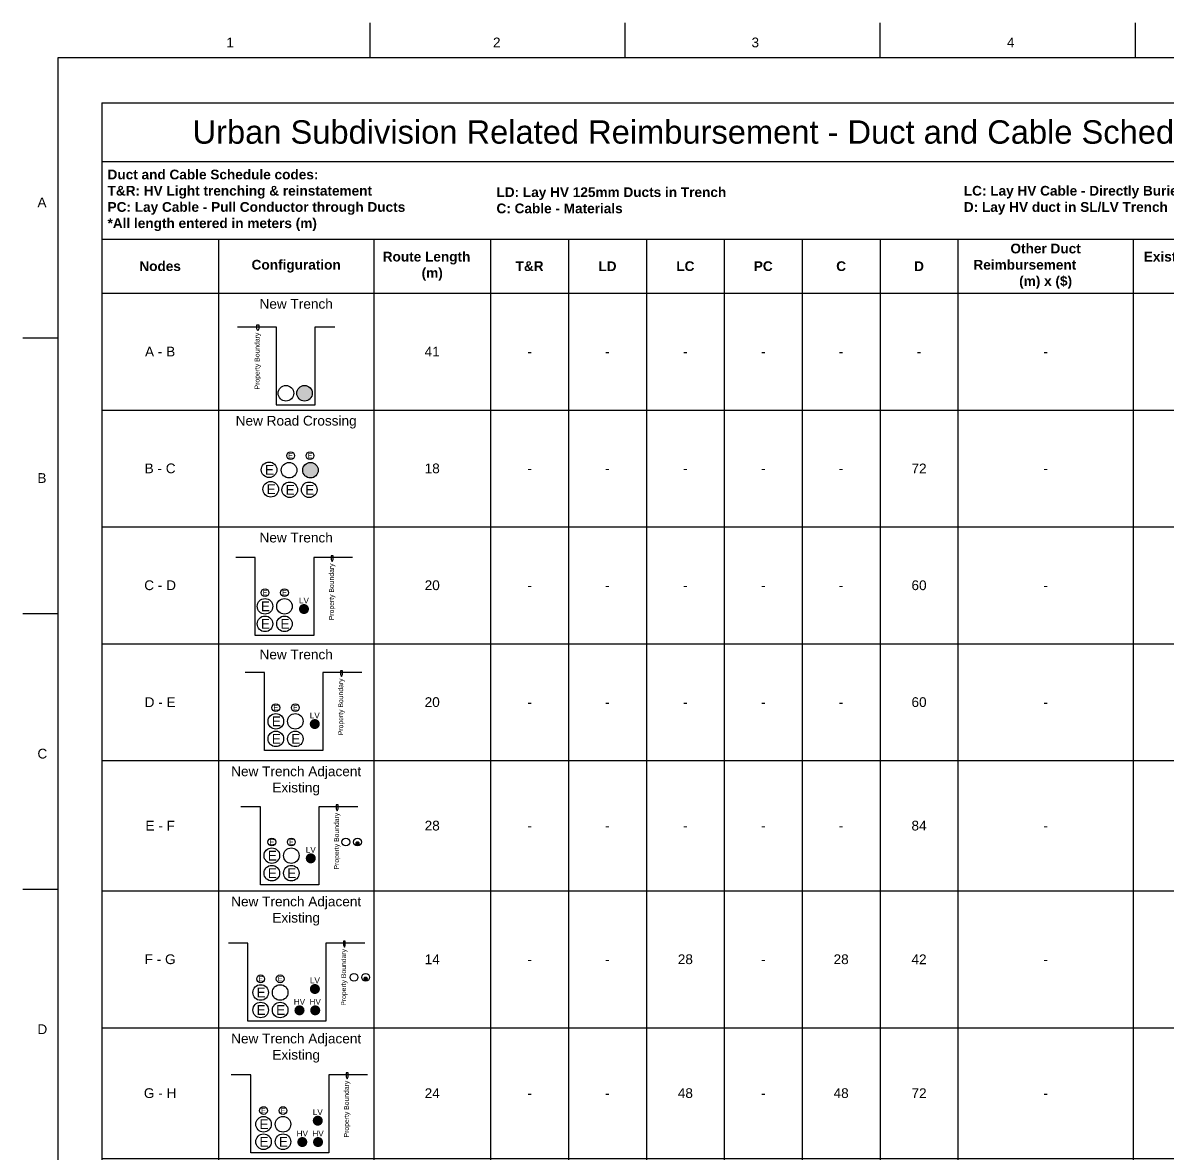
# Paper-space layout 'duct' of a CAD drawing. Header units: metres, sheet in millimetres. Extents: x -9 to 824, y -9 to 577.
# Drawn here: x -8.9 to 284.9, y 287.3 to 577.4 of the extents above; entities that cross this region are included whole.
import ezdxf
from ezdxf.enums import TextEntityAlignment as Align

# ---------------------------------------------------------------- set-up
doc = ezdxf.new("R2010")
doc.units = ezdxf.units.M
doc.layers.get('0').update_dxf_attribs({"color": 6})
doc.layers.add('Notes', color=7, linetype='Continuous')
doc.styles.add('ARIAL', font='arial.ttf', dxfattribs={"height": 2})
doc.styles.add('ieISOCP', font='arial.ttf', dxfattribs={"height": 1.5})
doc.styles.get("Standard").update_dxf_attribs({"font": 'arial.ttf'})

# ---------------------------------------------------------------- blocks, each defined once
blk = doc.blocks.new('A1_FRAME_TITLE')
at = {"layer": 'Notes'}
for p, q in [((89.14, 574.39), (89.14, 583.39)), ((154.65, 574.39), (154.65, 583.39)), ((220.16, 574.39), (220.16, 583.39)), ((285.67, 574.39), (285.67, 583.39)), ((9, 574.39), (9, 5.97)), ((9, 502.43), (0, 502.43)), ((8.99, 431.68), (0, 431.68)), ((8.99, 360.93), (0, 360.93))]:
    blk.add_line(p, q, dxfattribs=at)
at = {"layer": 'Notes', "flags": 128}
for points in [[(149.5, 574.39), (9, 574.39)], [(824.37, 574.39), (149.5, 574.39)]]:
    blk.add_lwpolyline(points, dxfattribs=at)
at = {"layer": 'Notes', "style": 'ARIAL'}
for s, p in [('1', (52.24, 577.12)), ('2', (120.7, 577.12)), ('3', (187.09, 577.12)), ('4', (252.67, 577.12)), ('A', (3.74, 536.06)), ('B', (3.74, 465.31)), ('C', (3.74, 394.56)), ('D', (3.74, 323.81))]:
    blk.add_text(s, height=2.5, dxfattribs=at).set_placement(p)
at = {"layer": 'Notes', "style": 'ARIAL', "flags": 8}
blk.add_attdef('VERSION_NO', text='', height=1.5, rotation=90, dxfattribs=at).set_placement((261.75, 40.04), align=Align.MIDDLE_CENTER)
at = {"layer": 'Notes', "style": 'ARIAL'}
for tag, height, p in [('CAP_NO', 2, (496.37, 44.97)), ('IE_NUM', 2, (496.37, 38.97)), ('REF_1', 2, (321.87, 32.97)), ('GEN_WO', 2.5, (427.37, 32.97)), ('HV_SWITCH', 2, (496.37, 32.97)), ('REF_2', 2, (321.87, 26.97)), ('OH_WO', 2.5, (427.37, 26.97)), ('UBD_REF', 2, (496.37, 26.97)), ('REF_3', 2, (321.87, 20.97)), ('UG_WO', 2.5, (427.37, 20.97)), ('GIS_MAP_No', 2, (496.37, 20.97)), ('REF_4', 2, (321.87, 14.97)), ('SUB_WO', 2.5, (427.37, 14.97)), ('HV_OP_DIAG', 2, (496.37, 14.97)), ('LGA', 2, (496.37, 8.97))]:
    blk.add_attdef(tag, text='', height=height, dxfattribs=at).set_placement(p, align=Align.MIDDLE_LEFT)
for tag, height, p in [('T1', 4, (679.37, 41.13)), ('T2', 4, (679.37, 35.13)), ('REF_No_1', 2.5, (306.87, 32.97)), ('T3', 4, (679.37, 29.13)), ('REF_No_2', 2.5, (306.87, 26.97)), ('DRAWN', 2.5, (561.87, 25.97)), ('T4', 4, (679.37, 23.13)), ('NUM', 8, (791.37, 20.97)), ('REV', 8, (819.37, 20.97)), ('REF_No_3', 2.5, (306.87, 20.97)), ('DATE', 2.5, (561.87, 17.97)), ('T5', 4, (679.37, 17.13)), ('REF_No_4', 2.5, (306.87, 14.97)), ('T6', 4, (679.37, 11.13)), ('CHD', 2.5, (561.87, 9.97)), ('DESIGN', 2.5, (601.87, 9.97)), ('NS', 2.5, (789.8, 8.94)), ('SHTS', 2.5, (804.81, 8.95))]:
    blk.add_attdef(tag, text='', height=height, dxfattribs=at).set_placement(p, align=Align.MIDDLE_CENTER)
blk.add_attdef('scale', text='', height=2.5, dxfattribs=at).set_placement((560.29, 33.27), align=Align.CENTER)
blk.add_attdef('ExportID', (9.08, 2.39), '', height=2.5, dxfattribs=at)
at = {"layer": 'Notes', "style": 'ARIAL', "flags": 1}
for tag, p, height in [('ProjectType', (14.17, -26.8), 2.5), ('ExportDate', (60.28, -26.79), 2.5), ('ExportUserName', (69.15, -26.8), 2.5), ('DesignerCompanyName', (81.48, -26.79), 2.5), ('ExportAreaOfInterest', (97.1, -26.81), 2.5), ('GIS_SUCCESS', (112, -26.78), 2.5), ('CAD_SUCCESS', (121.79, -26.78), 2.5), ('DEPOTCODE', (132.11, -26.88), 2.5), ('ExportCategories', (140.08, -26.8), 2.5), ('Comments', (154.38, -26.88), 2.5), ('ProjectNumber', (23.56, -26.82), 0.1), ('DrawingNumber', (35.51, -26.8), 0.1), ('ProjectDescription', (47.56, -26.83), 0.1)]:
    blk.add_attdef(tag, p, '', height=height, dxfattribs=at)
blk = doc.blocks.new('*U382')
blk.add_circle((0, 2), 2)
blk = doc.blocks.new('*U383')
h = blk.add_hatch(color=5)
h.dxf.hatch_style = 1
h.paths.add_polyline_path([(2, 2, 1), (-2, 2, 1)])
blk.add_circle((0, 2), 2)
blk = doc.blocks.new('*U388')
for p, q in [((-10, 20.5), (-9.5, 20.5)), ((-10, 19.5), (-10, 20.5)), ((-9.75, 19), (-10, 19.5)), ((-9.5, 19.5), (-9.75, 19)), ((-9.5, 20.5), (-9.5, 19.5))]:
    blk.add_line(p, q)
at = {"flags": 128}
blk.add_lwpolyline([(-15, 20), (-5, 20), (-5, 0), (5, 0), (5, 20), (10, 20)], dxfattribs=at)
at = {"insert": (-9.75, 18.5), "char_height": 1.25, "attachment_point": 6, "rotation": 90, "style": 'ieISOCP'}
blk.add_mtext('Property Boundary', dxfattribs=at)
blk = doc.blocks.new('*U397')
blk.add_circle((0, 2), 2)
at = {"insert": (0, 2), "char_height": 2.5, "attachment_point": 5, "line_spacing_factor": 0.8}
blk.add_mtext('{\\T0.9;E}', dxfattribs=at)
blk = doc.blocks.new('*U396')
blk.add_circle((0, 1), 1)
at = {"insert": (0, 1), "char_height": 1.3, "width": 2.2, "attachment_point": 5}
blk.add_mtext('E', dxfattribs=at)
blk = doc.blocks.new('*U384')
h = blk.add_hatch(color=5)
h.dxf.hatch_style = 1
h.paths.add_polyline_path([(1.3, 1.3, 1), (-1.3, 1.3, 1)])
at = {"color": 1, "insert": (0, 3.5), "char_height": 1.5, "width": 1.4, "attachment_point": 5}
blk.add_mtext('{\\C5;LV}', dxfattribs=at)
blk = doc.blocks.new('Conduit & Cable - Distribution')
blk.add_circle((0, 2), 2)
blk = doc.blocks.new('*U389')
for p, q in [((12.5, 20.5), (12, 20.5)), ((12, 20.5), (12, 19.5)), ((12, 19.5), (12.25, 19)), ((12.25, 19), (12.5, 19.5)), ((12.5, 19.5), (12.5, 20.5))]:
    blk.add_line(p, q)
at = {"flags": 128}
blk.add_lwpolyline([(17.5, 20), (7.5, 20), (7.5, 0), (-7.5, 0), (-7.5, 20), (-12.5, 20)], dxfattribs=at)
at = {"insert": (12.25, 18.5), "char_height": 1.25, "attachment_point": 6, "rotation": 90, "style": 'ieISOCP'}
blk.add_mtext('Property Boundary', dxfattribs=at)
blk = doc.blocks.new('*U419')
for p, q in [((12.5, 20.5), (12, 20.5)), ((12, 20.5), (12, 19.5)), ((12, 19.5), (12.25, 19)), ((12.25, 19), (12.5, 19.5)), ((12.5, 19.5), (12.5, 20.5))]:
    blk.add_line(p, q)
at = {"flags": 128}
blk.add_lwpolyline([(17.5, 20), (7.5, 20), (7.5, 0), (-7.5, 0), (-7.5, 20), (-12.5, 20)], dxfattribs=at)
at = {"insert": (12.25, 18.5), "char_height": 1.25, "attachment_point": 6, "rotation": 90, "style": 'ieISOCP'}
blk.add_mtext('Property Boundary', dxfattribs=at)
blk = doc.blocks.new('*U386')
h = blk.add_hatch(color=1)
h.dxf.hatch_style = 1
h.paths.add_polyline_path([(1.3, 1.3, 1), (-1.3, 1.3, 1)])
at = {"color": 1, "insert": (0, 3.5), "char_height": 1.5, "width": 1.4, "attachment_point": 5}
blk.add_mtext('HV', dxfattribs=at)
blk = doc.blocks.new('*U385')
h = blk.add_hatch(color=4)
h.dxf.hatch_style = 1
h.paths.add_polyline_path([(0.6, 0.6, 1), (-0.6, 0.6, 1)])
blk.add_circle((0, 1), 1)
blk = doc.blocks.new('*U392')
blk.add_circle((0, 1), 1)
blk = doc.blocks.new('*U460')
for p, q in [((15, 20.5), (14.5, 20.5)), ((14.5, 20.5), (14.5, 19.5)), ((14.5, 19.5), (14.75, 19)), ((14.75, 19), (15, 19.5)), ((15, 19.5), (15, 20.5))]:
    blk.add_line(p, q)
at = {"flags": 128}
blk.add_lwpolyline([(20, 20), (10, 20), (10, 0), (-10, 0), (-10, 20), (-15, 20)], dxfattribs=at)
at = {"insert": (14.75, 18.5), "char_height": 1.25, "attachment_point": 6, "rotation": 90, "style": 'ieISOCP'}
blk.add_mtext('Property Boundary', dxfattribs=at)
blk = doc.blocks.new('*U420')
for p, q in [((12.5, 20.5), (12, 20.5)), ((12, 20.5), (12, 19.5)), ((12, 19.5), (12.25, 19)), ((12.25, 19), (12.5, 19.5)), ((12.5, 19.5), (12.5, 20.5))]:
    blk.add_line(p, q)
at = {"flags": 128}
blk.add_lwpolyline([(17.5, 20), (7.5, 20), (7.5, 0), (-7.5, 0), (-7.5, 20), (-12.5, 20)], dxfattribs=at)
at = {"insert": (12.25, 18.5), "char_height": 1.25, "attachment_point": 6, "rotation": 90, "style": 'ieISOCP'}
blk.add_mtext('Property Boundary', dxfattribs=at)
blk = doc.blocks.new('*T459')
at = {"layer": 'Notes', "color": 0, "linetype": 'ByBlock', "lineweight": -2, "transparency": 16777216}
for p, q in [((0, 0), (309.86, 0)), ((0, 0), (0, -480.96)), ((309.86, 0), (309.86, -480.96)), ((0, -15), (309.86, -15)), ((0, -35), (309.86, -35)), ((30, -35), (30, -480.96)), ((69.86, -35), (69.86, -480.96)), ((99.86, -35), (99.86, -480.96)), ((119.86, -35), (119.86, -480.96)), ((139.86, -35), (139.86, -480.96)), ((159.86, -35), (159.86, -480.96)), ((179.86, -35), (179.86, -480.96)), ((199.86, -35), (199.86, -480.96)), ((219.86, -35), (219.86, -480.96)), ((264.86, -35), (264.86, -480.96)), ((0, -48.82), (309.86, -48.82)), ((0, -78.82), (309.86, -78.82)), ((0, -108.82), (309.86, -108.82)), ((0, -138.82), (309.86, -138.82)), ((0, -168.82), (309.86, -168.82)), ((0, -202.23), (309.86, -202.23)), ((0, -237.41), (309.86, -237.41)), ((0, -270.96), (309.86, -270.96)), ((0, -300.96), (309.86, -300.96)), ((0, -330.96), (309.86, -330.96)), ((0, -360.96), (309.86, -360.96)), ((0, -390.96), (309.86, -390.96)), ((0, -420.96), (309.86, -420.96)), ((0, -450.96), (309.86, -450.96)), ((0, -480.96), (309.86, -480.96))]:
    blk.add_line(p, q, dxfattribs=at)
at = {"layer": 'Notes', "color": 0, "lineweight": 35, "transparency": 16777216}
for s, insert, char_height, width, attachment_point in [('Urban Subdivision Related Reimbursement - Duct and Cable Schedule', (154.93, -7.5), 6, 306.8607, 5), ('{\\fArial|b1|i0|c0|p34;Duct and Cable Schedule codes:\\PT&R: HV Light trenching & reinstatement\\PPC: Lay Cable - Pull Conductor through Ducts\\P*All length entered in meters (m)}', (1.5, -25), 2.5, 96.8607, 4), ('{\\fArial|b1|i0|c0|p34;LD: Lay HV 125mm Ducts in Trench\\PC: Cable - Materials}', (101.36, -25), 2.5, 117, 4), ('{\\fArial|b1|i0|c0|p34;LC: Lay HV Cable - Directly Buried in Trench\\PD: Lay HV duct in SL/LV Trench}', (221.36, -25), 2.5, 87, 4), ('{\\fArial|b1|i0|c0|p34;Route Length     (m)}', (84.86, -41.91), 2.5, 27, 5), ('{\\fArial|b1|i0|c0|p34;Other Duct Reimbursement            (m) x ($) }', (242.36, -41.91), 2.5, 42, 5), ('{\\fArial|b1|i0|c0|p34;Existing Duct Usage       (m) x ($)}', (287.36, -41.91), 2.5, 42, 5), ('{\\fArial|b1|i0|c0|p34;Nodes}', (15, -41.91), 2.5, 27, 5), ('{\\fArial|b1|i0|c0|p34;Configuration}', (49.93, -41.91), 2.5, 36.8607, 5), ('{\\fArial|b1|i0|c0|p34;T&R}', (109.86, -41.91), 2.5, 17, 5), ('{\\fArial|b1|i0|c0|p34;LD}', (129.86, -41.91), 2.5, 17, 5), ('{\\fArial|b1|i0|c0|p34;LC}', (149.86, -41.91), 2.5, 17, 5), ('{\\fArial|b1|i0|c0|p34;PC}', (169.86, -41.91), 2.5, 17, 5), ('{\\fArial|b1|i0|c0|p34;C}', (189.86, -41.91), 2.5, 17, 5), ('{\\fArial|b1|i0|c0|p34;D}', (209.86, -41.91), 2.5, 17, 5), ('New Trench', (49.93, -50.32), 2.5, 36.8607, 2), ('A - B', (15, -63.82), 2.5, 27, 5), ('41', (84.86, -63.82), 2.5, 27, 5), ('-', (109.86, -63.82), 2.5, 17, 5), ('-', (129.86, -63.82), 2.5, 17, 5), ('-', (149.86, -63.82), 2.5, 17, 5), ('-', (169.86, -63.82), 2.5, 17, 5), ('-', (189.86, -63.82), 2.5, 17, 5), ('-', (209.86, -63.82), 2.5, 17, 5), ('-', (242.36, -63.82), 2.5, 42, 5), ('-', (287.36, -63.82), 2.5, 42, 5), ('New Road Crossing', (49.93, -80.32), 2.5, 36.8607, 2), ('B - C', (15, -93.82), 2.5, 27, 5), ('18', (84.86, -93.82), 2.5, 27, 5), ('-', (109.86, -93.82), 2.5, 17, 5), ('-', (129.86, -93.82), 2.5, 17, 5), ('-', (149.86, -93.82), 2.5, 17, 5), ('-', (169.86, -93.82), 2.5, 17, 5), ('-', (189.86, -93.82), 2.5, 17, 5), ('72', (209.86, -93.82), 2.5, 17, 5), ('-', (242.36, -93.82), 2.5, 42, 5), ('-', (287.36, -93.82), 2.5, 42, 5), ('New Trench', (49.93, -110.32), 2.5, 36.8607, 2), ('C - D', (15, -123.82), 2.5, 27, 5), ('20', (84.86, -123.82), 2.5, 27, 5), ('60', (209.86, -123.82), 2.5, 17, 5), ('-', (109.86, -123.82), 2.5, 17, 5), ('-', (129.86, -123.82), 2.5, 17, 5), ('-', (149.86, -123.82), 2.5, 17, 5), ('-', (169.86, -123.82), 2.5, 17, 5), ('-', (189.86, -123.82), 2.5, 17, 5), ('-', (242.36, -123.82), 2.5, 42, 5), ('-', (287.36, -123.82), 2.5, 42, 5), ('New Trench', (49.93, -140.32), 2.5, 36.8607, 2), ('D - E', (15, -153.82), 2.5, 27, 5), ('20', (84.86, -153.82), 2.5, 27, 5), ('60', (209.86, -153.82), 2.5, 17, 5), ('-', (109.86, -153.82), 2.5, 17, 5), ('-', (129.86, -153.82), 2.5, 17, 5), ('-', (149.86, -153.82), 2.5, 17, 5), ('-', (169.86, -153.82), 2.5, 17, 5), ('-', (189.86, -153.82), 2.5, 17, 5), ('-', (242.36, -153.82), 2.5, 42, 5), ('-', (287.36, -153.82), 2.5, 42, 5), ('New Trench Adjacent Existing', (49.93, -170.32), 2.5, 36.8607, 2), ('E - F', (15, -185.52), 2.5, 27, 5), ('28', (84.86, -185.52), 2.5, 27, 5), ('84', (209.86, -185.52), 2.5, 17, 5), ('-', (109.86, -185.52), 2.5, 17, 5), ('-', (129.86, -185.52), 2.5, 17, 5), ('-', (149.86, -185.52), 2.5, 17, 5), ('-', (169.86, -185.52), 2.5, 17, 5), ('-', (189.86, -185.52), 2.5, 17, 5), ('-', (242.36, -185.52), 2.5, 42, 5), ('-', (287.36, -185.52), 2.5, 42, 5), ('New Trench Adjacent Existing', (49.93, -203.73), 2.5, 36.8607, 2), ('F - G', (15, -219.82), 2.5, 27, 5), ('14', (84.86, -219.82), 2.5, 27, 5), ('-', (109.86, -219.82), 2.5, 17, 5), ('-', (129.86, -219.82), 2.5, 17, 5), ('28', (149.86, -219.82), 2.5, 17, 5), ('-', (169.86, -219.82), 2.5, 17, 5), ('28', (189.86, -219.82), 2.5, 17, 5), ('42', (209.86, -219.82), 2.5, 17, 5), ('-', (242.36, -219.82), 2.5, 42, 5), ('-', (287.36, -219.82), 2.5, 42, 5), ('New Trench Adjacent Existing', (49.93, -238.91), 2.5, 36.8607, 2), ('G - H', (15, -254.19), 2.5, 27, 5), ('24', (84.86, -254.19), 2.5, 27, 5), ('-', (109.86, -254.19), 2.5, 17, 5), ('-', (129.86, -254.19), 2.5, 17, 5), ('48', (149.86, -254.19), 2.5, 17, 5), ('-', (169.86, -254.19), 2.5, 17, 5), ('48', (189.86, -254.19), 2.5, 17, 5), ('72', (209.86, -254.19), 2.5, 17, 5), ('-', (242.36, -254.19), 2.5, 42, 5), ('-', (287.36, -254.19), 2.5, 42, 5), ('New Road Crossing', (49.93, -272.46), 2.5, 36.8607, 2), ('H - J', (15, -285.96), 2.5, 27, 5), ('15', (84.86, -285.96), 2.5, 27, 5), ('30', (169.86, -285.96), 2.5, 17, 5), ('30', (189.86, -285.96), 2.5, 17, 5), ('45', (209.86, -285.96), 2.5, 17, 5), ('-', (109.86, -285.96), 2.5, 17, 5), ('-', (129.86, -285.96), 2.5, 17, 5), ('-', (242.36, -285.96), 2.5, 42, 5), ('-', (287.36, -285.96), 2.5, 42, 5), ('New Trench', (49.93, -302.46), 2.5, 36.8607, 2), ('J - K', (15, -315.96), 2.5, 27, 5), ('102', (84.86, -315.96), 2.5, 27, 5), ('-', (109.86, -315.96), 2.5, 17, 5), ('-', (129.86, -315.96), 2.5, 17, 5), ('204', (149.86, -315.96), 2.5, 17, 5), ('204', (189.86, -315.96), 2.5, 17, 5), ('102', (209.86, -315.96), 2.5, 17, 5), ('-', (242.36, -315.96), 2.5, 42, 5), ('-', (287.36, -315.96), 2.5, 42, 5), ('New Trench', (49.93, -332.46), 2.5, 36.8607, 2), ('K - L', (15, -345.96), 2.5, 27, 5), ('168', (84.86, -345.96), 2.5, 27, 5), ('-', (109.86, -345.96), 2.5, 17, 5), ('-', (129.86, -345.96), 2.5, 17, 5), ('-', (149.86, -345.96), 2.5, 17, 5), ('-', (169.86, -345.96), 2.5, 17, 5), ('-', (189.86, -345.96), 2.5, 17, 5), ('-', (209.86, -345.96), 2.5, 17, 5), ('-', (242.36, -345.96), 2.5, 42, 5), ('-', (287.36, -345.96), 2.5, 42, 5), ('New Trench', (49.93, -362.46), 2.5, 36.8607, 2), ('L - M', (15, -375.96), 2.5, 27, 5), ('12', (84.86, -375.96), 2.5, 27, 5), ('-', (109.86, -375.96), 2.5, 17, 5), ('-', (129.86, -375.96), 2.5, 17, 5), ('-', (149.86, -375.96), 2.5, 17, 5), ('-', (169.86, -375.96), 2.5, 17, 5), ('-', (189.86, -375.96), 2.5, 17, 5), ('-', (209.86, -375.96), 2.5, 17, 5), ('-', (242.36, -375.96), 2.5, 42, 5), ('-', (287.36, -375.96), 2.5, 42, 5), ('New Trench', (49.93, -392.46), 2.5, 36.8607, 2), ('M - N', (15, -405.96), 2.5, 27, 5), ('24', (84.86, -405.96), 2.5, 27, 5), ('-', (109.86, -405.96), 2.5, 17, 5), ('-', (129.86, -405.96), 2.5, 17, 5), ('-', (149.86, -405.96), 2.5, 17, 5), ('-', (169.86, -405.96), 2.5, 17, 5), ('-', (189.86, -405.96), 2.5, 17, 5), ('-', (209.86, -405.96), 2.5, 17, 5), ('-', (242.36, -405.96), 2.5, 42, 5), ('-', (287.36, -405.96), 2.5, 42, 5), ('New Trench', (49.93, -422.46), 2.5, 36.8607, 2), ('N - P', (15, -435.96), 2.5, 27, 5), ('15', (84.86, -435.96), 2.5, 27, 5), ('-', (109.86, -435.96), 2.5, 17, 5), ('-', (129.86, -435.96), 2.5, 17, 5), ('-', (149.86, -435.96), 2.5, 17, 5), ('-', (169.86, -435.96), 2.5, 17, 5), ('-', (189.86, -435.96), 2.5, 17, 5), ('-', (209.86, -435.96), 2.5, 17, 5), ('-', (242.36, -435.96), 2.5, 42, 5), ('-', (287.36, -435.96), 2.5, 42, 5), ('New Trench', (49.93, -452.46), 2.5, 36.8607, 2), ('P - Q', (15, -465.96), 2.5, 27, 5), ('32', (84.86, -465.96), 2.5, 27, 5), ('-', (109.86, -465.96), 2.5, 17, 5), ('-', (129.86, -465.96), 2.5, 17, 5), ('-', (149.86, -465.96), 2.5, 17, 5), ('-', (169.86, -465.96), 2.5, 17, 5), ('-', (189.86, -465.96), 2.5, 17, 5), ('-', (209.86, -465.96), 2.5, 17, 5), ('-', (242.36, -465.96), 2.5, 42, 5), ('-', (287.36, -465.96), 2.5, 42, 5)]:
    blk.add_mtext(s, dxfattribs=dict(at, insert=insert, char_height=char_height, width=width, attachment_point=attachment_point))

psp = doc.layouts.new('duct')

# ---------------------------------------------------------------- block references
psp.add_blockref('*T459', (11.32, 556.87))
at = {"layer": 'Notes'}
for name, p in [('A1_FRAME_TITLE', (-8.92, -5.97)), ('*U388', (61.15, 479.4)), ('*U382', (58.63, 480.35)), ('*U383', (63.4, 480.35)), ('*U396', (59.82, 465.33)), ('*U396', (64.82, 465.33)), ('*U397', (54.3, 460.7)), ('*U382', (59.42, 460.6)), ('*U383', (64.92, 460.6)), ('*U397', (54.72, 455.71)), ('*U397', (59.6, 455.57)), ('*U397', (64.6, 455.57)), ('*U389', (58.25, 420.16)), ('*U396', (53.25, 430.16)), ('*U396', (58.25, 430.16)), ('*U397', (53.25, 425.66)), ('Conduit & Cable - Distribution', (58.25, 425.66)), ('*U384', (63.25, 425.66)), ('*U397', (53.25, 421.16)), ('*U397', (58.25, 421.16)), ('*U419', (60.63, 390.64)), ('*U396', (56.03, 400.64)), ('*U396', (61.03, 400.64)), ('*U397', (56.03, 396.14)), ('Conduit & Cable - Distribution', (61.03, 396.14)), ('*U384', (66.03, 396.14)), ('*U397', (56.03, 391.64)), ('*U397', (61.03, 391.64)), ('*U420', (59.55, 356.16)), ('*U396', (55, 366.16)), ('*U396', (60, 366.16)), ('*U392', (74, 366.16)), ('*U385', (77, 366.16)), ('*U397', (55, 361.66)), ('Conduit & Cable - Distribution', (60, 361.66)), ('*U384', (65, 361.66)), ('*U397', (55, 357.16)), ('*U397', (60, 357.16)), ('*U460', (58.87, 321.2)), ('*U396', (52.14, 331.03)), ('*U396', (57.14, 331.03)), ('*U384', (66.06, 328.13)), ('*U392', (76.08, 331.44)), ('*U385', (79.08, 331.44)), ('*U397', (52.14, 326.53)), ('Conduit & Cable - Distribution', (57.14, 326.53)), ('*U386', (62.1, 322.65)), ('*U386', (66.14, 322.65)), ('*U397', (52.14, 322.03)), ('*U397', (57.14, 322.03)), ('*U460', (59.6, 287.39)), ('*U396', (52.87, 297.22)), ('*U396', (57.87, 297.22)), ('*U384', (66.8, 294.32)), ('*U397', (52.87, 292.72)), ('Conduit & Cable - Distribution', (57.87, 292.72)), ('*U397', (52.87, 288.22)), ('*U397', (57.87, 288.22)), ('*U386', (62.83, 288.84)), ('*U386', (66.87, 288.84))]:
    psp.add_blockref(name, p, dxfattribs=at)

doc.saveas('drawing.dxf')
